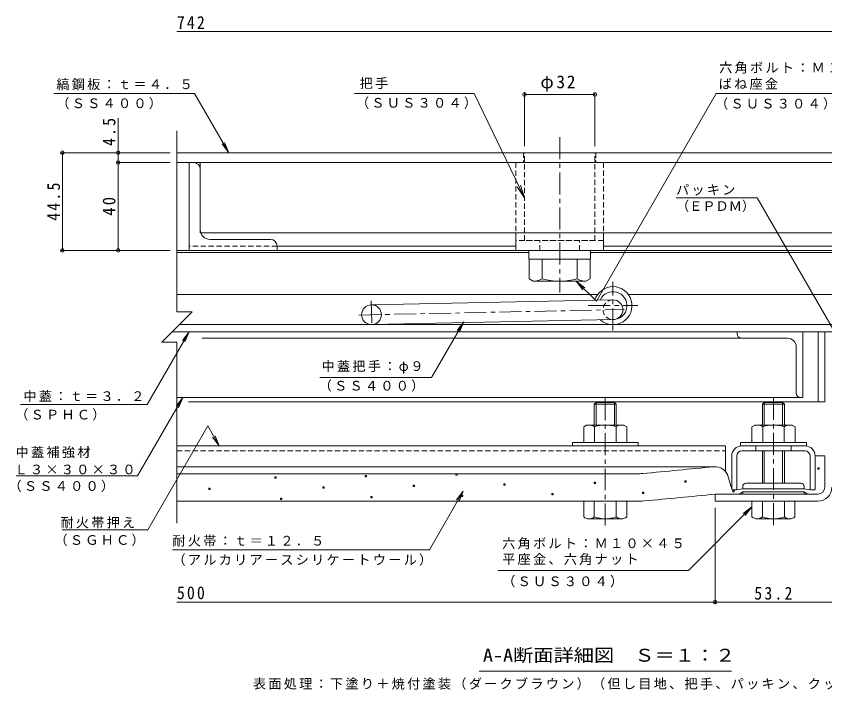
# Model space of a CAD drawing. Units: millimetres at full size. Extents: x -472 to 546, y -392 to 378.
# Drawn here: x -472.4 to -104, y -339.1 to -32.4 of the extents above; entities that cross this region are included whole.
import ezdxf
from ezdxf.enums import TextEntityAlignment as Align

# ---------------------------------------------------------------- set-up
doc = ezdxf.new("R2010")
doc.units = ezdxf.units.MM
doc.header["$LTSCALE"] = 2
doc.header["$PDMODE"] = 32
doc.header["$PDSIZE"] = 1.6
doc.linetypes.add('CHAIN1', pattern=[8, 5, -1, 1, -1])
doc.linetypes.add('DASHED1', pattern=[1.8, 1.2, -0.6])
for name, color, linetype, lineweight in [('D-1', 2, 'Continuous', 9), ('D-2', 3, 'Continuous', 9), ('D-4', 4, 'Continuous', 9), ('D-5', 7, 'Continuous', 9), ('D-6', 6, 'Continuous', 9), ('D-7', 5, 'Continuous', 5), ('D-8', 5, 'Continuous', 5), ('D-9', 134, 'Continuous', 5), ('D-A', 3, 'Continuous', 9), ('D-B', 2, 'Continuous', 9), ('D-C', 7, 'Continuous', 9), ('D-F', 7, 'Continuous', 9)]:
    doc.layers.add(name, color=color, linetype=linetype, lineweight=lineweight)
doc.styles.add('ＭＳ ゴシック', font='')
doc.styles.get('ＭＳ ゴシック').set_extended_font_data('MS Gothic')

msp = doc.modelspace()

# ---------------------------------------------------------------- linework, layer by layer
at = {"layer": 'D-1'}
for p, q in [((-154.02, -250.047), (-154.02, -253.247)), ((-107.22, -250.047), (-154.02, -250.047)), ((-107.22, -253.247), (-154.02, -253.247))]:
    msp.add_line(p, q, dxfattribs=at)
for radius in [3.2, 6.4]:
    msp.add_arc((-107.22, -246.847), radius, 270, 0, dxfattribs=at)
at = {"layer": 'D-2'}
for p, q in [((-399.172, -94.546), (-46.021, -94.546)), ((-399.172, -99.046), (-46.021, -99.046))]:
    msp.add_line(p, q, dxfattribs=at)
at = {"layer": 'D-2', "linetype": 'DASHED1'}
for p, q in [((-241.321, -94.546), (-241.321, -99.046)), ((-208.321, -94.546), (-208.321, -99.046))]:
    msp.add_line(p, q, dxfattribs=at)
at = {"layer": 'D-2', "linetype": 'CHAIN1'}
for p, q in [((-200.52, -175.545), (-200.52, -153.349)), ((-211.869, -164.197), (-189.172, -164.197))]:
    msp.add_line(p, q, dxfattribs=at)
at = {"layer": 'D-2'}
for radius, start, end in [(8.65, 228.42634, 163.35534), (6.35, 271.76079, 156.52842)]:
    msp.add_arc((-200.52, -164.197), radius, start, end, dxfattribs=at)
at = {"layer": 'D-4'}
for p, q in [((-108.421, -232.577), (-104.021, -232.577)), ((-108.421, -247.797), (-108.421, -232.647)), ((-104.021, -246.847), (-104.021, -232.577)), ((-154.031, -237.518), (-399.172, -237.518)), ((-399.172, -240.747), (-189.688, -240.747)), ((-146.421, -247.797), (-148.011, -242.09)), ((-154.021, -250.047), (-142.917, -250.047)), ((-146.171, -248.047), (-146.421, -247.797)), ((-144.371, -248.047), (-146.171, -248.047)), ((-141.421, -247.547), (-144.371, -248.047)), ((-141.421, -249.047), (-142.917, -250.047)), ((-113.421, -247.547), (-141.421, -247.547)), ((-141.421, -249.047), (-113.421, -249.047)), ((-113.421, -249.047), (-111.925, -250.047)), ((-107.221, -250.047), (-111.925, -250.047)), ((-189.115, -253.247), (-399.172, -253.247))]:
    msp.add_line(p, q, dxfattribs=at)
at = {"layer": 'D-4', "color": 134, "lineweight": 5}
for p, q in [((-141.421, -246.547), (-141.421, -247.547)), ((-114.921, -245.047), (-139.921, -245.047)), ((-113.421, -246.547), (-113.421, -247.547)), ((-141.421, -247.547), (-113.421, -247.547)), ((-141.421, -249.047), (-113.421, -249.047)), ((-141.421, -249.547), (-141.421, -249.047)), ((-113.921, -250.047), (-140.921, -250.047)), ((-113.421, -249.547), (-113.421, -249.047))]:
    msp.add_line(p, q, dxfattribs=at)
at = {"layer": 'D-4', "color": 2}
for points in [[(-107.273, -238.626), (-107.273, -238.026), (-106.672, -238.026), (-106.672, -238.626)], [(-354.624, -242.787), (-354.624, -242.187), (-354.024, -242.187), (-354.024, -242.787)], [(-313.399, -242.094), (-313.399, -241.494), (-312.799, -241.494), (-312.799, -242.094)], [(-272.173, -241.4), (-272.173, -240.8), (-271.573, -240.8), (-271.573, -241.4)], [(-332.717, -247.27), (-332.717, -246.67), (-332.117, -246.67), (-332.117, -247.27)], [(-291.492, -246.576), (-291.492, -245.976), (-290.892, -245.976), (-290.892, -246.576)], [(-250.267, -245.883), (-250.267, -245.283), (-249.667, -245.283), (-249.667, -245.883)], [(-209.041, -245.189), (-209.041, -244.589), (-208.441, -244.589), (-208.441, -245.189)], [(-167.816, -244.496), (-167.816, -243.896), (-167.216, -243.896), (-167.216, -244.496)], [(-384.601, -247.964), (-384.601, -247.363), (-384.001, -247.363), (-384.001, -247.964)], [(-269.585, -251.059), (-269.585, -250.459), (-268.985, -250.459), (-268.985, -251.059)], [(-228.36, -250.366), (-228.36, -249.766), (-227.76, -249.766), (-227.76, -250.366)], [(-187.135, -249.672), (-187.135, -249.072), (-186.535, -249.072), (-186.535, -249.672)], [(-145.91, -248.979), (-145.91, -248.379), (-145.31, -248.379), (-145.31, -248.979)], [(-352.036, -252.446), (-352.036, -251.846), (-351.436, -251.846), (-351.436, -252.446)], [(-310.81, -251.753), (-310.81, -251.153), (-310.21, -251.153), (-310.21, -251.753)]]:
    msp.add_lwpolyline(points, close=True, dxfattribs=at)
at = {"layer": 'D-4'}
msp.add_lwpolyline([(-113.421, -247.547), (-110.471, -248.047), (-108.671, -248.047), (-108.421, -247.797)], dxfattribs=at)
for centre, radius, start, end in [((-654.021, 4839.745), 5101.792, 275.2529, 275.61726), ((-154.031, -243.768), 6.25, 15.57156, 95.61726), ((-189.688, -210.747), 30, 270, 275.2529), ((-654.021, 4839.745), 5114.292, 275.24643, 275.6105), ((-107.221, -246.847), 3.2, 270, 0), ((-189.115, -223.247), 30, 270, 275.24643)]:
    msp.add_arc(centre, radius, start, end, dxfattribs=at)
at = {"layer": 'D-4', "color": 134, "lineweight": 5}
for centre, radius, start, end in [((-139.921, -246.547), 1.5, 90, 180), ((-114.921, -246.547), 1.5, 0, 90), ((-140.921, -249.547), 0.5, 180, 270), ((-113.921, -249.547), 0.5, 270, 0)]:
    msp.add_arc(centre, radius, start, end, dxfattribs=at)
at = {"layer": 'D-5'}
for p, q in [((-455.165, -67.596), (-391.202, -67.596)), ((-375.559, -94.546), (-391.202, -67.596)), ((-263.688, -67.596), (-318.339, -67.596)), ((-263.688, -67.596), (-240.821, -115.111)), ((-208.095, -162.203), (-153.474, -67.596)), ((-70.077, -67.596), (-153.474, -67.596)), ((-425.902, -94.546), (-425.902, -78.843)), ((-375.559, -94.546), (-378.612, -90.586)), ((-375.559, -94.546), (-377.483, -89.931)), ((-240.821, -115.111), (-244.107, -110.09)), ((-240.821, -115.111), (-242.695, -109.411)), ((-171.801, -115.046), (-134.888, -115.046)), ((-134.888, -115.046), (-97.848, -179.201)), ((-217.251, -153.047), (-214.207, -157.013)), ((-268.518, -171.517), (-271.571, -175.477)), ((-393.591, -176.047), (-396.635, -180.014)), ((-396.479, -206.048), (-399.522, -210.015)), ((-379.894, -228.047), (-381.807, -223.428)), ((-472.391, -241.732), (-417.081, -241.732)), ((-284.156, -275.345), (-268.754, -248.667)), ((-268.754, -248.667), (-271.797, -252.634)), ((-268.754, -248.667), (-270.667, -253.287)), ((-166.172, -284.724), (-137.22, -255.772)), ((-137.22, -255.772), (-141.187, -258.816)), ((-137.22, -255.772), (-140.264, -259.739)), ((-451.479, -266.306), (-412.45, -266.306)), ((-253.041, -284.724), (-166.172, -284.724)), ((-146.52, -330.57), (-261.52, -330.57))]:
    msp.add_line(p, q, dxfattribs=at)
for points in [[(-208.095, -162.203), (-217.251, -153.047), (-213.284, -156.09)], [(-333.997, -196.9), (-283.251, -196.9), (-268.518, -171.517), (-270.442, -176.132)], [(-470.385, -209.212), (-412.739, -209.212), (-393.591, -176.047), (-395.505, -180.667)], [(-417.081, -241.732), (-396.479, -206.048), (-398.392, -210.667)], [(-412.45, -266.306), (-385.127, -218.982), (-379.894, -228.047), (-382.938, -224.08)]]:
    msp.add_lwpolyline(points, dxfattribs=at)
at = {"layer": 'D-6'}
for p, q in [((-244.821, -139.046), (-399.172, -139.046)), ((-42.021, -139.046), (-204.821, -139.046)), ((-238.821, -140.046), (-399.172, -140.046)), ((-42.021, -140.046), (-210.821, -140.046)), ((-399.172, -159.046), (-207.47, -159.046)), ((-310.615, -163.848), (-200.521, -161.546)), ((-193.571, -159.046), (-75.52, -159.046)), ((-310.426, -172.846), (-200.52, -170.548)), ((-200.52, -170.548), (-200.426, -170.546))]:
    msp.add_line(p, q, dxfattribs=at)
at = {"layer": 'D-6', "linetype": 'CHAIN1'}
for p, q in [((-310.652, -162.047), (-310.402, -174.022)), ((-316.224, -168.466), (-195.464, -165.941))]:
    msp.add_line(p, q, dxfattribs=at)
at = {"layer": 'D-6', "color": 134, "lineweight": 5}
for p, q in [((-107.021, -176.047), (-107.021, -208.047)), ((-104.02, -176.047), (-107.021, -176.047)), ((-107.021, -208.047), (-393.946, -208.047))]:
    msp.add_line(p, q, dxfattribs=at)
msp.add_lwpolyline([(-104.02, -176.047), (-104.02, -208.047), (-107.021, -208.047)], dxfattribs=at)
at = {"layer": 'D-6', "linetype": 'DASHED1'}
msp.add_arc((-200.52, -166.047), 4.5, 90, 270, dxfattribs=at)
at = {"layer": 'D-6'}
for centre, start, end in [((-200.52, -166.047), 270, 90), ((-310.52, -168.347), 90, 270), ((-310.52, -168.347), 270, 90)]:
    msp.add_arc(centre, 4.5, start, end, dxfattribs=at)
at = {"layer": 'D-7', "linetype": 'DASHED1'}
for p, q in [((-244.821, -99.046), (-244.821, -131.046)), ((-204.821, -99.046), (-204.821, -131.046)), ((-204.821, -134.546), (-244.821, -134.546)), ((-233.821, -139.046), (-233.821, -134.546)), ((-215.821, -139.046), (-215.821, -134.546))]:
    msp.add_line(p, q, dxfattribs=at)
at = {"layer": 'D-7'}
for p, q in [((-244.821, -131.046), (-244.821, -139.046)), ((-204.821, -131.046), (-204.821, -139.046)), ((-204.821, -139.046), (-244.821, -139.046)), ((-209.021, -209.059), (-199.021, -209.059)), ((-209.021, -209.059), (-209.021, -213.747)), ((-208.208, -208.247), (-209.02, -209.059)), ((-209.02, -209.059), (-209.02, -218.547)), ((-208.208, -208.247), (-199.833, -208.247)), ((-208.208, -218.547), (-208.208, -208.247)), ((-199.833, -208.247), (-199.021, -209.059)), ((-199.833, -218.547), (-199.833, -208.247)), ((-199.021, -218.547), (-199.021, -209.059)), ((-122.42, -209.059), (-132.42, -209.059)), ((-132.42, -218.547), (-132.42, -209.059)), ((-131.608, -218.547), (-131.608, -208.247)), ((-123.232, -208.247), (-122.42, -209.059)), ((-123.232, -218.547), (-123.232, -208.247)), ((-122.42, -209.059), (-122.42, -218.547)), ((-132.42, -245.047), (-132.42, -230.347)), ((-131.608, -245.047), (-131.608, -230.347)), ((-123.232, -245.047), (-123.232, -230.347)), ((-122.42, -230.347), (-122.42, -245.047)), ((-213.82, -253.247), (-194.22, -253.247)), ((-213.82, -260.352), (-213.82, -253.247)), ((-209.021, -260.352), (-209.021, -253.247)), ((-199.021, -260.352), (-199.021, -253.247)), ((-194.22, -260.352), (-194.22, -253.247)), ((-137.22, -260.352), (-137.22, -253.247)), ((-117.62, -253.247), (-137.22, -253.247)), ((-132.42, -260.352), (-132.42, -253.247)), ((-122.42, -253.247), (-122.42, -260.352)), ((-117.62, -260.352), (-117.62, -253.247)), ((-196.621, -261.247), (-211.42, -261.247)), ((-120.02, -261.247), (-134.82, -261.247))]:
    msp.add_line(p, q, dxfattribs=at)
at = {"layer": 'D-7', "linetype": 'CHAIN1'}
for p, q in [((-204.02, -264.284), (-204.02, -205.458)), ((-127.42, -264.125), (-127.42, -206.395))]:
    msp.add_line(p, q, dxfattribs=at)
at = {"layer": 'D-7', "color": 134}
for p, q in [((-219.02, -226.547), (-219.02, -228.047)), ((-189.02, -226.547), (-219.02, -226.547)), ((-189.02, -228.047), (-219.02, -228.047)), ((-189.02, -226.547), (-189.02, -228.047)), ((-142.42, -226.547), (-142.42, -228.047)), ((-112.42, -226.547), (-142.42, -226.547)), ((-112.42, -228.047), (-142.42, -228.047)), ((-112.42, -226.547), (-112.42, -228.047))]:
    msp.add_line(p, q, dxfattribs=at)
at = {"layer": 'D-7'}
msp.add_lwpolyline([(-123.232, -208.247), (-131.608, -208.247), (-132.42, -209.059)], dxfattribs=at)
for centre, radius, start, end in [((-211.42, -257.581), 3.666, 229.1022, 310.89809), ((-204.021, -246.832), 14.416, 249.70546, 290.29454), ((-196.621, -257.581), 3.666, 229.10191, 310.8978), ((-134.82, -257.581), 3.666, 229.1022, 310.89809), ((-127.42, -246.832), 14.416, 249.70546, 290.29454), ((-120.02, -257.581), 3.666, 229.10191, 310.8978)]:
    msp.add_arc(centre, radius, start, end, dxfattribs=at)
at = {"layer": 'D-8'}
for p, q in [((-393.521, -137.046), (-393.521, -99.046)), ((-393.521, -99.046), (-56.021, -99.046)), ((-244.821, -137.046), (-353.521, -137.046)), ((-96.021, -137.046), (-204.821, -137.046))]:
    msp.add_line(p, q, dxfattribs=at)
at = {"layer": 'D-8', "linetype": 'DASHED1'}
msp.add_line((-353.521, -137.046), (-393.521, -137.046), dxfattribs=at)
at = {"layer": 'D-9'}
for p, q in [((-393.521, -139.046), (-393.521, -99.046)), ((-391.521, -99.046), (-393.521, -99.046)), ((-388.521, -102.046), (-388.521, -129.546)), ((-384.021, -134.046), (-356.521, -134.046)), ((-353.521, -139.046), (-393.521, -139.046)), ((-353.521, -137.046), (-353.521, -139.046)), ((-238.721, -143.046), (-238.721, -151.921)), ((-232.821, -151.949), (-232.821, -143.046)), ((-216.821, -151.949), (-216.821, -143.046)), ((-210.921, -143.046), (-210.921, -151.949)), ((-236.813, -153.022), (-238.721, -151.921)), ((-212.821, -153.047), (-236.771, -153.047)), ((-212.821, -153.047), (-210.921, -151.949))]:
    msp.add_line(p, q, dxfattribs=at)
for centre, radius, start, end in [((-391.521, -102.046), 3, 0, 90), ((-384.021, -129.546), 4.5, 180, 270), ((-356.521, -137.046), 3, 0, 90), ((-236.563, -146.145), 6.906, 267.86055, 302.81094), ((-224.821, -123.327), 29.72, 254.38446, 285.61554), ((-213.079, -146.145), 6.906, 237.18906, 272.13945)]:
    msp.add_arc(centre, radius, start, end, dxfattribs=at)
at = {"layer": 'D-A'}
for p, q in [((-56.92, -172.847), (-398.123, -172.847)), ((-56.92, -176.047), (-401.323, -176.047))]:
    msp.add_line(p, q, dxfattribs=at)
at = {"layer": 'D-B', "color": 4}
for p, q in [((-388.521, -99.046), (-388.521, -131.046)), ((-388.521, -99.046), (-61.021, -99.046)), ((-61.021, -131.046), (-388.521, -131.046))]:
    msp.add_line(p, q, dxfattribs=at)
at = {"layer": 'D-B', "color": 6}
for p, q in [((-144.02, -177.047), (-144.02, -176.047)), ((-114.02, -176.047), (-114.02, -206.047)), ((-121.02, -179.047), (-387.724, -179.047)), ((-117.02, -183.047), (-117.02, -204.047)), ((-114.02, -206.048), (-399.172, -206.048))]:
    msp.add_line(p, q, dxfattribs=at)
at = {"layer": 'D-B'}
for p, q in [((-212.52, -218.547), (-195.52, -218.547)), ((-208.928, -219.306), (-208.928, -226.547)), ((-199.113, -219.306), (-199.113, -226.547)), ((-194.205, -219.306), (-195.52, -218.547)), ((-194.205, -219.306), (-194.205, -226.547)), ((-135.92, -218.547), (-118.92, -218.547)), ((-132.328, -219.306), (-132.328, -226.547)), ((-122.513, -219.306), (-122.513, -226.547)), ((-117.605, -219.306), (-118.92, -218.547)), ((-117.605, -219.306), (-117.605, -226.547))]:
    msp.add_line(p, q, dxfattribs=at)
at = {"layer": 'D-B', "color": 7}
for p, q in [((-399.172, -228.047), (-149.232, -228.047)), ((-149.232, -239.764), (-149.232, -228.047)), ((-141.821, -228.047), (-113.021, -228.047)), ((-113.021, -230.347), (-141.821, -230.347)), ((-146.421, -247.797), (-146.421, -232.647)), ((-144.121, -247.797), (-144.121, -232.647)), ((-110.721, -247.797), (-110.721, -232.647)), ((-108.421, -247.797), (-108.421, -232.647)), ((-146.171, -248.047), (-146.421, -247.797)), ((-144.371, -248.047), (-146.171, -248.047)), ((-144.371, -248.047), (-144.121, -247.797)), ((-110.471, -248.047), (-110.721, -247.797)), ((-108.671, -248.047), (-110.471, -248.047)), ((-108.671, -248.047), (-108.421, -247.797))]:
    msp.add_line(p, q, dxfattribs=at)
at = {"layer": 'D-B', "color": 7, "linetype": 'DASHED1'}
for p, q in [((-135.421, -230.347), (-135.421, -228.047)), ((-119.421, -230.347), (-119.421, -228.047)), ((-399.172, -230.347), (-149.232, -230.347))]:
    msp.add_line(p, q, dxfattribs=at)
at = {"layer": 'D-B'}
for points in [[(-212.52, -218.547), (-213.835, -219.306), (-213.835, -226.547), (-194.205, -226.547)], [(-135.92, -218.547), (-137.235, -219.306), (-137.235, -226.547), (-117.605, -226.547)]]:
    msp.add_lwpolyline(points, dxfattribs=at)
at = {"layer": 'D-B', "color": 6}
for centre, radius, start, end in [((-142.02, -177.047), 2, 180, 270), ((-121.02, -183.047), 4, 0, 90), ((-115.02, -204.047), 2, 180, 270)]:
    msp.add_arc(centre, radius, start, end, dxfattribs=at)
at = {"layer": 'D-B'}
for centre, radius, start, end in [((-210.939, -224.323), 5.793, 94.3844, 120.00002), ((-211.535, -223.387), 4.842, 57.42751, 88.18785), ((-204.02, -234.788), 16.241, 72.4119, 107.58812), ((-196.506, -223.387), 4.842, 91.81216, 122.57251), ((-197.102, -224.323), 5.793, 60, 85.61562), ((-134.339, -224.323), 5.793, 94.3844, 120.00002), ((-134.935, -223.387), 4.842, 57.42751, 88.18785), ((-127.42, -234.788), 16.241, 72.4119, 107.58812), ((-119.906, -223.387), 4.842, 91.81216, 122.57251), ((-120.502, -224.323), 5.793, 60, 85.61562)]:
    msp.add_arc(centre, radius, start, end, dxfattribs=at)
at = {"layer": 'D-B', "color": 7}
for centre, radius, start, end in [((-141.821, -232.647), 4.6, 90, 180), ((-113.021, -232.647), 4.6, 0, 90), ((-141.821, -232.647), 2.3, 90, 180), ((-113.021, -232.647), 2.3, 0, 90)]:
    msp.add_arc(centre, radius, start, end, dxfattribs=at)
at = {"layer": 'D-C', "color": 2, "linetype": 'CHAIN1'}
msp.add_line((-224.771, -87.511), (-224.771, -158.173), dxfattribs=at)
at = {"layer": 'D-C', "color": 2, "linetype": 'DASHED1'}
for p, q in [((-240.821, -94.546), (-208.821, -94.546)), ((-240.821, -134.546), (-240.821, -94.546)), ((-208.821, -134.546), (-208.821, -94.546)), ((-208.821, -134.546), (-240.821, -134.546))]:
    msp.add_line(p, q, dxfattribs=at)
at = {"layer": 'D-C', "color": 134, "lineweight": 5}
for p, q in [((-238.821, -139.046), (-210.821, -139.046)), ((-210.821, -139.046), (-210.821, -143.046))]:
    msp.add_line(p, q, dxfattribs=at)
msp.add_lwpolyline([(-238.821, -139.046), (-238.821, -143.046), (-210.821, -143.046)], dxfattribs=at)
at = {"layer": 'D-F'}
for p, q in [((-33.021, -39.394), (-399.172, -39.394)), ((-240.821, -91.547), (-240.821, -67.022)), ((-240.821, -68.022), (-208.821, -68.022)), ((-208.821, -91.547), (-208.821, -67.022)), ((-399.172, -84.546), (-399.172, -167.015)), ((-402.172, -94.546), (-451.949, -94.546)), ((-451.349, -139.046), (-451.349, -94.546)), ((-425.902, -99.046), (-425.902, -94.546)), ((-402.172, -99.046), (-426.902, -99.046)), ((-425.902, -139.046), (-425.902, -99.046)), ((-451.949, -139.046), (-402.172, -139.046)), ((-399.172, -180.778), (-406.054, -180.778)), ((-399.172, -180.778), (-399.172, -263.247)), ((-154.021, -256.247), (-154.021, -300.14)), ((-401.203, -275.345), (-284.156, -275.345)), ((-154.021, -299.14), (-399.172, -299.14)), ((-154.021, -299.14), (-100.807, -299.14))]:
    msp.add_line(p, q, dxfattribs=at)
msp.add_lwpolyline([(-399.172, -167.015), (-392.291, -167.015), (-406.054, -180.778)], dxfattribs=at)
for p in [(-240.821, -68.022), (-208.821, -68.022), (-451.349, -94.546), (-425.902, -94.546), (-425.902, -99.046), (-451.349, -139.046), (-425.902, -139.046), (-154.021, -299.14)]:
    msp.add_point(p, dxfattribs=at)

# ---------------------------------------------------------------- texts
at = {"layer": 'D-5', "style": 'ＭＳ ゴシック'}
msp.add_text('（ＥＰＤＭ）', height=4.399, dxfattribs=at).set_placement((-171.801, -122.359), align=Align.BOTTOM_LEFT)
at = {"layer": 'D-5', "color": 2, "style": 'ＭＳ ゴシック', "width": 1.15}
msp.add_text('A-A断面詳細図\u3000Ｓ＝１：２', height=5.865, dxfattribs=at).set_placement((-259.77, -328.07), align=Align.BOTTOM_LEFT)
at = {"layer": 'D-5', "char_height": 4.399, "attachment_point": 7, "style": 'ＭＳ ゴシック'}
for s, insert in [('\\T1.17;六角ボルト：Ｍ１６×２５', (-152.168, -58.526)), ('\\T1.17;縞鋼板：ｔ＝４．５', (-454.098, -66.087)), ('\\T1.17;把手', (-315.92, -65.629)), ('\\T1.17;ばね座金', (-152.378, -65.87)), ('\\T1.17;（ＳＳ４００）', (-454.098, -74.82)), ('\\T1.17;（ＳＵＳ３０４）', (-317.602, -74.61)), ('\\T1.17;（ＳＵＳ３０４）', (-154.03, -74.982)), ('\\T1.17;パッキン', (-171.801, -114.081)), ('\\T1.17;中蓋把手：φ９', (-333.253, -195.123)), ('\\T1.17;（ＳＳ４００）', (-334.582, -203.431)), ('\\T1.17;中蓋：ｔ＝３．２', (-469.099, -208.073)), ('\\T1.17;（ＳＰＨＣ）', (-472.834, -216.586)), ('\\T1.17;中蓋補強材', (-472.648, -233.632)), ('\\T1.17;Ｌ３×３０×３０', (-473.118, -241.07)), ('\\T1.17;（ＳＳ４００）', (-475.886, -249.097)), ('\\T1.17;耐火帯押え', (-452.206, -265.645)), ('\\T1.17;（ＳＧＨＣ）', (-454.974, -273.672)), ('\\T1.17;耐火帯：ｔ＝１２．５', (-401.203, -273.92)), ('\\T1.17;六角ボルト：Ｍ１０×４５', (-251.012, -275.125)), ('\\T1.17;（アルカリアースシリケートウール）', (-401.203, -282.68)), ('\\T1.17;平座金、六角ナット', (-251.012, -282.32)), ('\\T1.17;（ＳＵＳ３０４）', (-251.012, -292.485)), ('\\T1.17;表面処理：下塗り＋焼付塗装（ダークブラウン）（但し目地、把手、パッキン、クッション材を除く）', (-364.52, -339.12))]:
    msp.add_mtext(s, dxfattribs=dict(at, insert=insert))
at = {"layer": 'D-F', "color": 2, "char_height": 5.865, "attachment_point": 7, "style": 'ＭＳ ゴシック'}
for s, insert in [('\\T1.27;\\W0.9;742', (-399.172, -38.194)), ('\\T1.19;φ32', (-233.571, -66.822)), ('\\T1.27;\\W0.9;500', (-399.172, -297.94)), ('\\T1.28;\\W0.9;53.2', (-136.164, -298.14))]:
    msp.add_mtext(s, dxfattribs=dict(at, insert=insert))
at = {"layer": 'D-F', "color": 2, "char_height": 5.865, "attachment_point": 7, "rotation": 90, "style": 'ＭＳ ゴシック'}
for s, insert in [('\\T1.27;\\W0.9;4.5', (-427.102, -91.465)), ('\\T1.28;\\W0.9;44.5', (-452.349, -125.546)), ('\\T1.27;\\W0.95;40', (-427.102, -123.296))]:
    msp.add_mtext(s, dxfattribs=dict(at, insert=insert))

doc.saveas('drawing.dxf')
